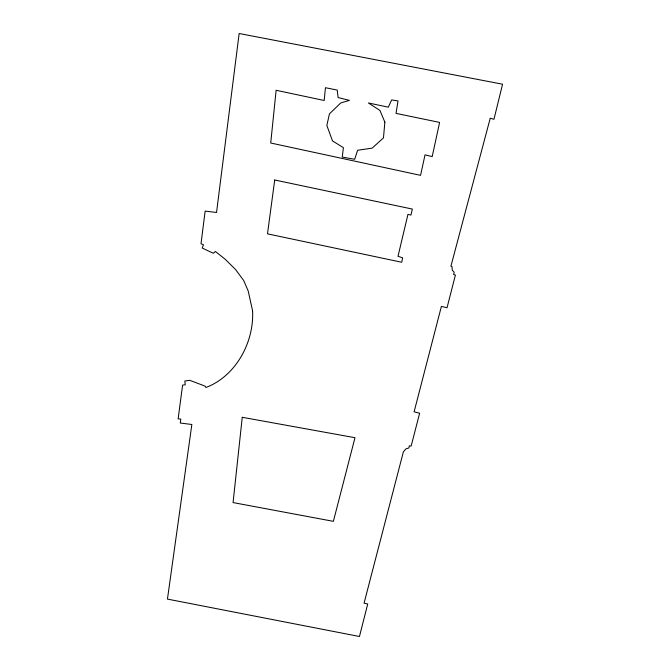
<?xml version="1.0" encoding="UTF-8"?>
<svg xmlns="http://www.w3.org/2000/svg" width="670" height="670" viewBox="0 0 670 670"><rect width="100%" height="100%" fill="white"/><g stroke="black" fill="none" stroke-linecap="round" stroke-linejoin="round"><path stroke-width="1" d="M252.565 310.713C254.282 342.002 235.941 376.155 205.95 387.486L205.02 386.096L189.786 380.326L184.82 381.004L185.221 384.789L182.6 385.116L178.136 418.834L180.808 419.118L180.255 423.021L191.855 424.487L167.441 599.097L359.455 636.5L367.721 603.988L364.07 603.134L403.365 451.873L405.861 448.925L408.909 447.92L409.32 445.826L411.154 446.078L419.629 413.214L414.11 411.824L441.396 306.399L447.024 307.764L455.424 275.002L453.632 274.616L454.21 272.271L452.317 270.303L451.94 266.451L450.91 266.224L490.231 118.222L493.957 119.302L502.559 84.219L239.148 33.5L216.544 212.474L205.146 211.109L201.008 243.771L203.454 244.734L202.248 248.059L213.37 253.285L215.388 251.468L225.095 259.181L235.539 269.499L243.687 280.495L248.202 290.989L252.565 310.713M384.873 122.158L383.466 137.869L372.168 148.129L357.613 150.273L354.69 159.284L342.253 157.065L343.409 147.676L332.488 140.893L326.843 125.432L329.439 113.883L340.712 102.962L349.413 100.366L338.141 97.56L337.186 90.073L325.453 87.703L324.171 100.492L276.124 90.274L270.722 143.011L420.567 175.347L425.031 154.845L432.192 156.604L439.604 122.409L396.02 113.381L398.014 100.944L391.682 99.905L388.282 107.175L368.433 102.962L379.932 110.45L384.873 122.158M242.247 417.301L233.068 502.575L333.375 521.335L354.991 437.703L242.247 417.301M274.708 179.987L267.498 233.838L401.749 262.263L402.603 257.824L398.014 256.283L407.955 214.367L410.953 215.07L412.343 209.065L274.708 179.987"/></g></svg>
